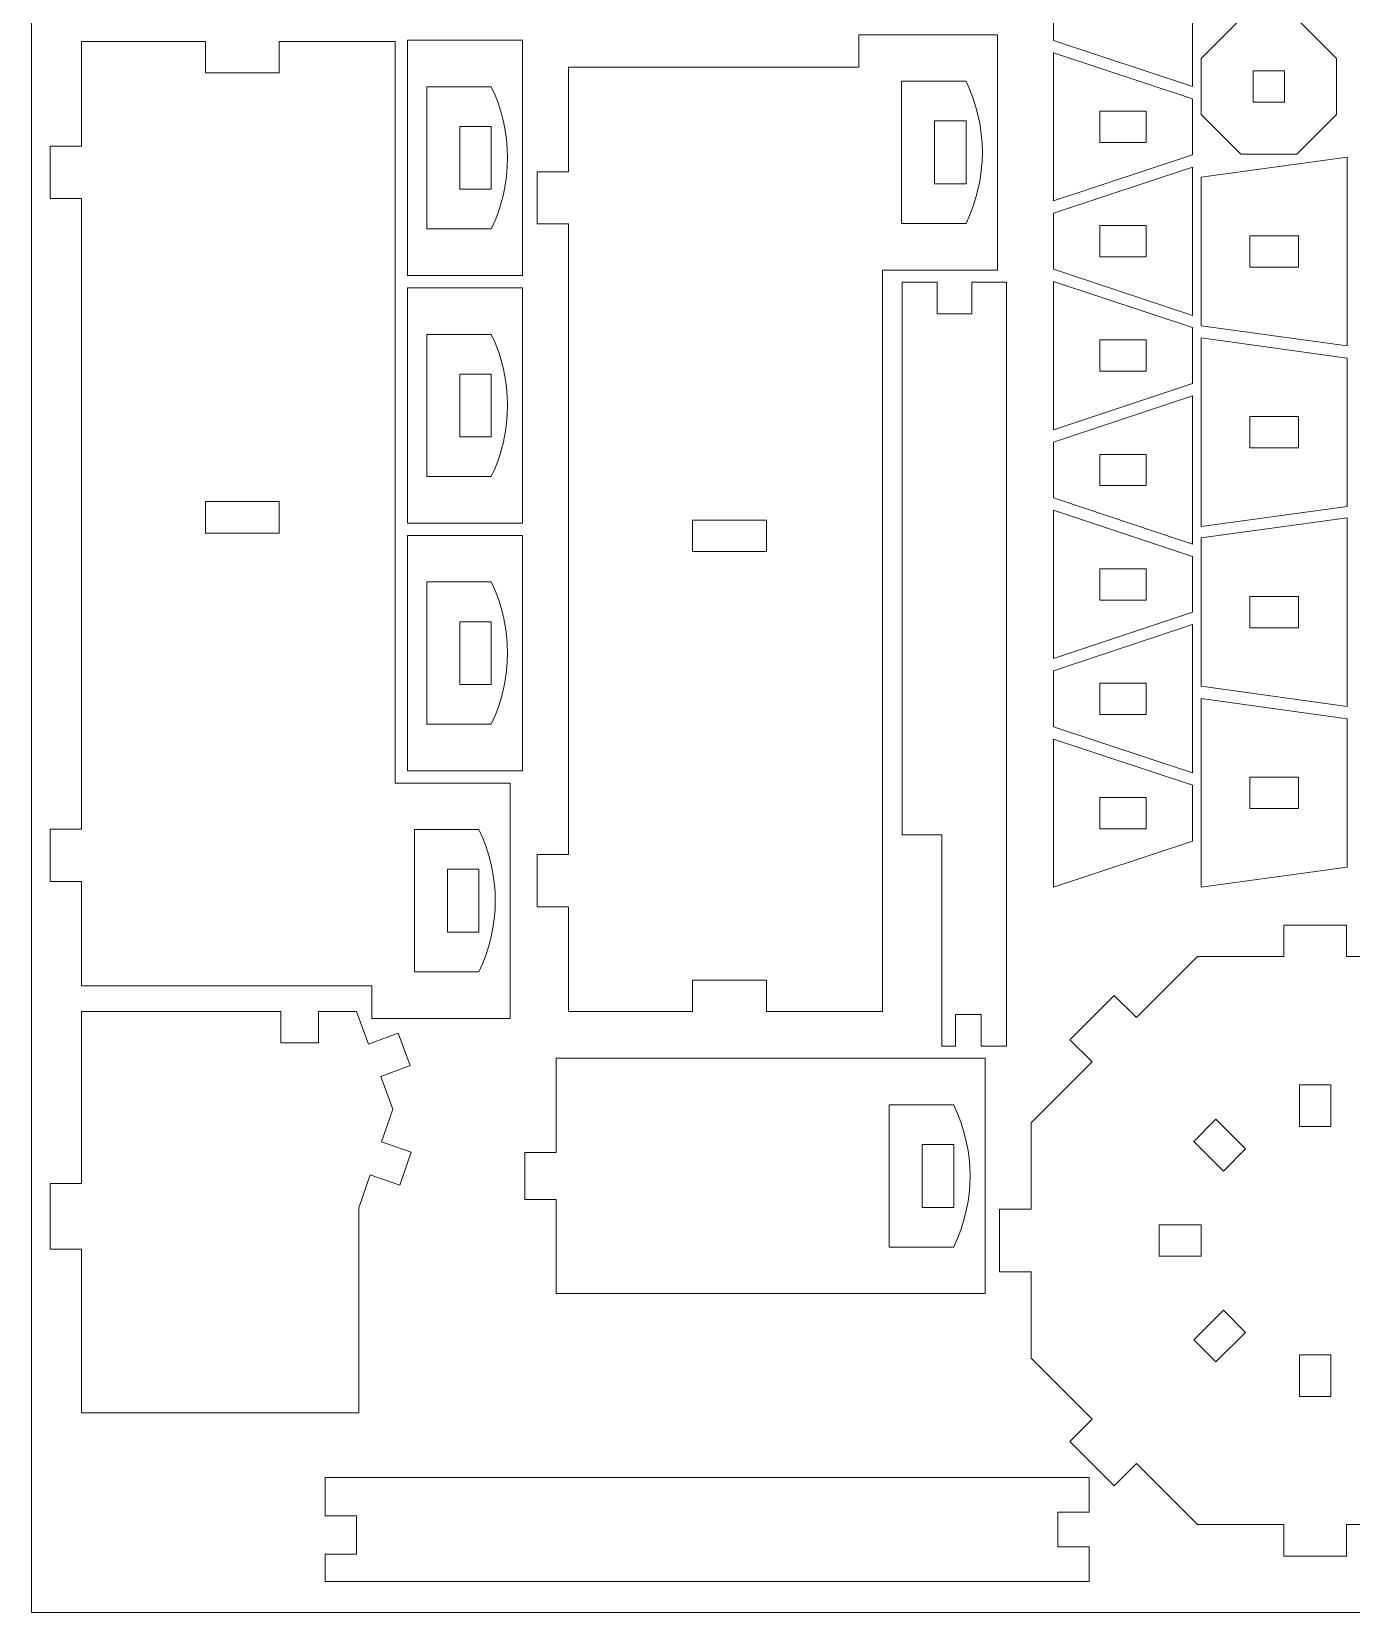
# Model space of a CAD drawing. Header units: millimetres. Extents: x -824 to 903, y -527 to 785.
# Drawn here: x -89.6 to 36.5, y 180.2 to 331.3 of the extents above; entities that cross this region are included whole.
import ezdxf

# ---------------------------------------------------------------- set-up
doc = ezdxf.new("R2010")
doc.units = ezdxf.units.MM
doc.header["$MEASUREMENT"] = 0
doc.layers.add('Camada 1', color=7, linetype='Continuous')

msp = doc.modelspace()

# ---------------------------------------------------------------- linework, layer by layer
at = {"layer": 'Camada 1', "color": 250, "lineweight": 9}
for points, knots in [([(136.6473, 180.2086), (136.6473, 180.2086), (136.6473, 451.8228), (136.6473, 451.8228), (136.6473, 451.8228), (136.6473, 451.8228), (-89.6457, 451.8228), (-89.6457, 451.8228), (-89.6457, 451.8228), (-89.6457, 451.8228), (-89.6457, 180.2086), (-89.6457, 180.2086), (-89.6457, 180.2086), (-89.6457, 180.2086), (136.6473, 180.2086), (136.6473, 180.2086)], [0, 0, 0, 0, 0.2, 0.2, 0.2, 0.2, 0.4, 0.4, 0.4, 0.4, 0.6, 0.6, 0.6, 0.6, 1, 1, 1, 1]), ([(8.001, 335.8367), (8.001, 335.8367), (21.3011, 340.2516), (21.3011, 340.2516), (21.3011, 340.2516), (21.3011, 340.2516), (21.3011, 326.0777), (21.3011, 326.0777), (21.3011, 326.0777), (21.3011, 326.0777), (8.0008, 330.4927), (8.0008, 330.4927), (8.0008, 330.4927), (8.0008, 330.4927), (8.001, 335.8367), (8.001, 335.8367)], [0, 0, 0, 0, 0.2, 0.2, 0.2, 0.2, 0.4, 0.4, 0.4, 0.4, 0.6, 0.6, 0.6, 0.6, 1, 1, 1, 1]), ([(35.0694, 323.398), (35.0694, 323.398), (31.2797, 319.6083), (31.2797, 319.6083), (31.2797, 319.6083), (31.2797, 319.6083), (25.9202, 319.6083), (25.9202, 319.6083), (25.9202, 319.6083), (25.9202, 319.6083), (22.1305, 323.398), (22.1305, 323.398), (22.1305, 323.398), (22.1305, 323.398), (22.1305, 328.7574), (22.1305, 328.7574), (22.1305, 328.7574), (22.1305, 328.7574), (25.9202, 332.5471), (25.9202, 332.5471), (25.9202, 332.5471), (25.9202, 332.5471), (31.2797, 332.5471), (31.2797, 332.5471), (31.2797, 332.5471), (31.2797, 332.5471), (35.0694, 328.7574), (35.0694, 328.7574), (35.0694, 328.7574), (35.0694, 328.7574), (35.0694, 323.398), (35.0694, 323.398)], [0, 0, 0, 0, 0.11111111, 0.11111111, 0.11111111, 0.11111111, 0.22222222, 0.22222222, 0.22222222, 0.22222222, 0.33333333, 0.33333333, 0.33333333, 0.33333333, 0.44444444, 0.44444444, 0.44444444, 0.44444444, 0.55555556, 0.55555556, 0.55555556, 0.55555556, 0.66666667, 0.66666667, 0.66666667, 0.66666667, 0.77777778, 0.77777778, 0.77777778, 0.77777778, 1, 1, 1, 1]), ([(-38.3298, 237.6534), (-38.3298, 237.6534), (-38.3297, 247.6517), (-38.3297, 247.6517), (-38.3297, 247.6517), (-38.3297, 247.6517), (-41.3293, 247.6517), (-41.3293, 247.6517), (-41.3293, 247.6517), (-41.3293, 247.6517), (-41.3292, 252.6509), (-41.3292, 252.6509), (-41.3292, 252.6509), (-41.3292, 252.6509), (-38.3297, 252.6509), (-38.3297, 252.6509), (-38.3297, 252.6509), (-38.3297, 252.6509), (-38.3297, 312.941), (-38.3297, 312.941), (-38.3297, 312.941), (-38.3297, 312.941), (-41.3293, 312.941), (-41.3293, 312.941), (-41.3293, 312.941), (-41.3293, 312.941), (-41.3292, 317.9402), (-41.3292, 317.9402), (-41.3292, 317.9402), (-41.3292, 317.9402), (-38.3298, 317.9402), (-38.3298, 317.9402), (-38.3298, 317.9402), (-38.3298, 317.9402), (-38.3297, 327.9384), (-38.3297, 327.9384), (-38.3297, 327.9384), (-38.3297, 327.9384), (-10.5804, 327.9385), (-10.5804, 327.9385), (-10.5804, 327.9385), (-10.5804, 327.9385), (-10.5804, 331.038), (-10.5804, 331.038), (-10.5804, 331.038), (-10.5804, 331.038), (2.6527, 331.038), (2.6527, 331.038), (2.6527, 331.038), (2.6527, 331.038), (2.6527, 308.5417), (2.6527, 308.5417), (2.6527, 308.5417), (2.6527, 308.5417), (-8.3346, 308.5417), (-8.3346, 308.5417), (-8.3346, 308.5417), (-8.3346, 308.5417), (-8.3346, 237.6534), (-8.3346, 237.6534), (-8.3346, 237.6534), (-8.3346, 237.6534), (-19.4251, 237.6534), (-19.4251, 237.6534), (-19.4251, 237.6534), (-19.4251, 237.6534), (-19.4251, 240.6534), (-19.4251, 240.6534), (-19.4251, 240.6534), (-19.4251, 240.6534), (-26.4839, 240.6534), (-26.4839, 240.6534), (-26.4839, 240.6534), (-26.4839, 240.6534), (-26.4839, 237.6534), (-26.4839, 237.6534), (-26.4839, 237.6534), (-26.4839, 237.6534), (-38.3298, 237.6534), (-38.3298, 237.6534)], [0, 0, 0, 0, 0.04761905, 0.04761905, 0.04761905, 0.04761905, 0.0952381, 0.0952381, 0.0952381, 0.0952381, 0.14285714, 0.14285714, 0.14285714, 0.14285714, 0.19047619, 0.19047619, 0.19047619, 0.19047619, 0.23809524, 0.23809524, 0.23809524, 0.23809524, 0.28571429, 0.28571429, 0.28571429, 0.28571429, 0.33333333, 0.33333333, 0.33333333, 0.33333333, 0.38095238, 0.38095238, 0.38095238, 0.38095238, 0.42857143, 0.42857143, 0.42857143, 0.42857143, 0.47619048, 0.47619048, 0.47619048, 0.47619048, 0.52380952, 0.52380952, 0.52380952, 0.52380952, 0.57142857, 0.57142857, 0.57142857, 0.57142857, 0.61904762, 0.61904762, 0.61904762, 0.61904762, 0.66666667, 0.66666667, 0.66666667, 0.66666667, 0.71428571, 0.71428571, 0.71428571, 0.71428571, 0.76190476, 0.76190476, 0.76190476, 0.76190476, 0.80952381, 0.80952381, 0.80952381, 0.80952381, 0.85714286, 0.85714286, 0.85714286, 0.85714286, 0.9047619, 0.9047619, 0.9047619, 0.9047619, 1, 1, 1, 1]), ([(-84.8817, 330.3848), (-84.8817, 330.3848), (-84.8816, 320.3864), (-84.8816, 320.3864), (-84.8816, 320.3864), (-84.8816, 320.3864), (-87.8812, 320.3864), (-87.8812, 320.3864), (-87.8812, 320.3864), (-87.8812, 320.3864), (-87.8811, 315.3873), (-87.8811, 315.3873), (-87.8811, 315.3873), (-87.8811, 315.3873), (-84.8816, 315.3873), (-84.8816, 315.3873), (-84.8816, 315.3873), (-84.8816, 315.3873), (-84.8816, 255.0971), (-84.8816, 255.0971), (-84.8816, 255.0971), (-84.8816, 255.0971), (-87.8812, 255.0971), (-87.8812, 255.0971), (-87.8812, 255.0971), (-87.8812, 255.0971), (-87.8811, 250.098), (-87.8811, 250.098), (-87.8811, 250.098), (-87.8811, 250.098), (-84.8817, 250.098), (-84.8817, 250.098), (-84.8817, 250.098), (-84.8817, 250.098), (-84.8816, 240.0997), (-84.8816, 240.0997), (-84.8816, 240.0997), (-84.8816, 240.0997), (-57.1323, 240.0996), (-57.1323, 240.0996), (-57.1323, 240.0996), (-57.1323, 240.0996), (-57.1323, 237.0002), (-57.1323, 237.0002), (-57.1323, 237.0002), (-57.1323, 237.0002), (-43.8992, 237.0002), (-43.8992, 237.0002), (-43.8992, 237.0002), (-43.8992, 237.0002), (-43.8992, 259.4964), (-43.8992, 259.4964), (-43.8992, 259.4964), (-43.8992, 259.4964), (-54.8865, 259.4964), (-54.8865, 259.4964), (-54.8865, 259.4964), (-54.8865, 259.4964), (-54.8865, 330.3848), (-54.8865, 330.3848), (-54.8865, 330.3848), (-54.8865, 330.3848), (-65.977, 330.3848), (-65.977, 330.3848), (-65.977, 330.3848), (-65.977, 330.3848), (-65.977, 327.3848), (-65.977, 327.3848), (-65.977, 327.3848), (-65.977, 327.3848), (-73.0358, 327.3848), (-73.0358, 327.3848), (-73.0358, 327.3848), (-73.0358, 327.3848), (-73.0358, 330.3848), (-73.0358, 330.3848), (-73.0358, 330.3848), (-73.0358, 330.3848), (-84.8817, 330.3848), (-84.8817, 330.3848)], [0, 0, 0, 0, 0.04761905, 0.04761905, 0.04761905, 0.04761905, 0.0952381, 0.0952381, 0.0952381, 0.0952381, 0.14285714, 0.14285714, 0.14285714, 0.14285714, 0.19047619, 0.19047619, 0.19047619, 0.19047619, 0.23809524, 0.23809524, 0.23809524, 0.23809524, 0.28571429, 0.28571429, 0.28571429, 0.28571429, 0.33333333, 0.33333333, 0.33333333, 0.33333333, 0.38095238, 0.38095238, 0.38095238, 0.38095238, 0.42857143, 0.42857143, 0.42857143, 0.42857143, 0.47619048, 0.47619048, 0.47619048, 0.47619048, 0.52380952, 0.52380952, 0.52380952, 0.52380952, 0.57142857, 0.57142857, 0.57142857, 0.57142857, 0.61904762, 0.61904762, 0.61904762, 0.61904762, 0.66666667, 0.66666667, 0.66666667, 0.66666667, 0.71428571, 0.71428571, 0.71428571, 0.71428571, 0.76190476, 0.76190476, 0.76190476, 0.76190476, 0.80952381, 0.80952381, 0.80952381, 0.80952381, 0.85714286, 0.85714286, 0.85714286, 0.85714286, 0.9047619, 0.9047619, 0.9047619, 0.9047619, 1, 1, 1, 1]), ([(-42.7228, 308.0182), (-42.7228, 308.0182), (-53.71, 308.0182), (-53.71, 308.0182), (-53.71, 308.0182), (-53.71, 308.0182), (-53.71, 330.5144), (-53.71, 330.5144), (-53.71, 330.5144), (-53.71, 330.5144), (-42.7228, 330.5144), (-42.7228, 330.5144), (-42.7228, 330.5144), (-42.7228, 330.5144), (-42.7228, 308.0182), (-42.7228, 308.0182)], [0, 0, 0, 0, 0.2, 0.2, 0.2, 0.2, 0.4, 0.4, 0.4, 0.4, 0.6, 0.6, 0.6, 0.6, 1, 1, 1, 1]), ([(21.3011, 324.9013), (21.3011, 324.9013), (8.001, 329.3162), (8.001, 329.3162), (8.001, 329.3162), (8.001, 329.3162), (8.001, 315.1423), (8.001, 315.1423), (8.001, 315.1423), (8.001, 315.1423), (21.3014, 319.5573), (21.3014, 319.5573), (21.3014, 319.5573), (21.3014, 319.5573), (21.3011, 324.9013), (21.3011, 324.9013)], [0, 0, 0, 0, 0.2, 0.2, 0.2, 0.2, 0.4, 0.4, 0.4, 0.4, 0.6, 0.6, 0.6, 0.6, 1, 1, 1, 1]), ([(30.0996, 324.578), (30.0996, 324.578), (27.1002, 324.578), (27.1002, 324.578), (27.1002, 324.578), (27.1002, 324.578), (27.1002, 327.5775), (27.1002, 327.5775), (27.1002, 327.5775), (27.1002, 327.5775), (30.0996, 327.5775), (30.0996, 327.5775), (30.0996, 327.5775), (30.0996, 327.5775), (30.0996, 324.578), (30.0996, 324.578)], [0, 0, 0, 0, 0.2, 0.2, 0.2, 0.2, 0.4, 0.4, 0.4, 0.4, 0.6, 0.6, 0.6, 0.6, 1, 1, 1, 1]), ([(16.8678, 320.7337), (16.8678, 320.7337), (12.4345, 320.7337), (12.4345, 320.7337), (12.4345, 320.7337), (12.4345, 320.7337), (12.4344, 323.7247), (12.4344, 323.7247), (12.4344, 323.7247), (12.4344, 323.7247), (16.8678, 323.7248), (16.8678, 323.7248), (16.8678, 323.7248), (16.8678, 323.7248), (16.8678, 320.7337), (16.8678, 320.7337)], [0, 0, 0, 0, 0.2, 0.2, 0.2, 0.2, 0.4, 0.4, 0.4, 0.4, 0.6, 0.6, 0.6, 0.6, 1, 1, 1, 1]), ([(-48.7217, 316.2668), (-48.7217, 316.2668), (-48.7217, 322.2658), (-48.7217, 322.2658), (-48.7217, 322.2658), (-48.7217, 322.2658), (-45.7223, 322.2658), (-45.7223, 322.2658), (-45.7223, 322.2658), (-45.7223, 322.2658), (-45.7223, 316.2668), (-45.7223, 316.2668), (-45.7223, 316.2668), (-45.7223, 316.2668), (-48.7217, 316.2668), (-48.7217, 316.2668)], [0, 0, 0, 0, 0.2, 0.2, 0.2, 0.2, 0.4, 0.4, 0.4, 0.4, 0.6, 0.6, 0.6, 0.6, 1, 1, 1, 1]), ([(-0.347, 316.7904), (-0.347, 316.7904), (-3.3464, 316.7904), (-3.3464, 316.7904), (-3.3464, 316.7904), (-3.3464, 316.7904), (-3.3464, 322.7894), (-3.3464, 322.7894), (-3.3464, 322.7894), (-3.3464, 322.7894), (-0.3469, 322.7893), (-0.3469, 322.7893), (-0.3469, 322.7893), (-0.3469, 322.7893), (-0.347, 316.7904), (-0.347, 316.7904)], [0, 0, 0, 0, 0.2, 0.2, 0.2, 0.2, 0.4, 0.4, 0.4, 0.4, 0.6, 0.6, 0.6, 0.6, 1, 1, 1, 1]), ([(36.0683, 301.2954), (36.0683, 301.2954), (22.1305, 303.2202), (22.1305, 303.2202), (22.1305, 303.2202), (22.1305, 303.2202), (22.1305, 317.4069), (22.1305, 317.4069), (22.1305, 317.4069), (22.1305, 317.4069), (36.0683, 319.3316), (36.0683, 319.3316), (36.0683, 319.3316), (36.0683, 319.3316), (36.0683, 301.2954), (36.0683, 301.2954)], [0, 0, 0, 0, 0.2, 0.2, 0.2, 0.2, 0.4, 0.4, 0.4, 0.4, 0.6, 0.6, 0.6, 0.6, 1, 1, 1, 1]), ([(8.001, 313.9658), (8.001, 313.9658), (21.3011, 318.3808), (21.3011, 318.3808), (21.3011, 318.3808), (21.3011, 318.3808), (21.3011, 304.2069), (21.3011, 304.2069), (21.3011, 304.2069), (21.3011, 304.2069), (8.0008, 308.6218), (8.0008, 308.6218), (8.0008, 308.6218), (8.0008, 308.6218), (8.001, 313.9658), (8.001, 313.9658)], [0, 0, 0, 0, 0.2, 0.2, 0.2, 0.2, 0.4, 0.4, 0.4, 0.4, 0.6, 0.6, 0.6, 0.6, 1, 1, 1, 1]), ([(12.4343, 309.7983), (12.4343, 309.7983), (16.8676, 309.7983), (16.8676, 309.7983), (16.8676, 309.7983), (16.8676, 309.7983), (16.8677, 312.7893), (16.8677, 312.7893), (16.8677, 312.7893), (16.8677, 312.7893), (12.4343, 312.7894), (12.4343, 312.7894), (12.4343, 312.7894), (12.4343, 312.7894), (12.4343, 309.7983), (12.4343, 309.7983)], [0, 0, 0, 0, 0.2, 0.2, 0.2, 0.2, 0.4, 0.4, 0.4, 0.4, 0.6, 0.6, 0.6, 0.6, 1, 1, 1, 1]), ([(26.7764, 308.8168), (26.7764, 308.8168), (31.4224, 308.8168), (31.4224, 308.8168), (31.4224, 308.8168), (31.4224, 308.8168), (31.4223, 311.8103), (31.4223, 311.8103), (31.4223, 311.8103), (31.4223, 311.8103), (26.7765, 311.8103), (26.7765, 311.8103), (26.7765, 311.8103), (26.7765, 311.8103), (26.7764, 308.8168), (26.7764, 308.8168)], [0, 0, 0, 0, 0.2, 0.2, 0.2, 0.2, 0.4, 0.4, 0.4, 0.4, 0.6, 0.6, 0.6, 0.6, 1, 1, 1, 1]), ([(-42.7228, 284.3456), (-42.7228, 284.3456), (-53.71, 284.3456), (-53.71, 284.3456), (-53.71, 284.3456), (-53.71, 284.3456), (-53.71, 306.8418), (-53.71, 306.8418), (-53.71, 306.8418), (-53.71, 306.8418), (-42.7228, 306.8418), (-42.7228, 306.8418), (-42.7228, 306.8418), (-42.7228, 306.8418), (-42.7228, 284.3456), (-42.7228, 284.3456)], [0, 0, 0, 0, 0.2, 0.2, 0.2, 0.2, 0.4, 0.4, 0.4, 0.4, 0.6, 0.6, 0.6, 0.6, 1, 1, 1, 1]), ([(-2.658, 254.5451), (-2.658, 254.5451), (-6.4362, 254.5451), (-6.4362, 254.5451), (-6.4362, 254.5451), (-6.4362, 254.5451), (-6.4366, 307.3653), (-6.4366, 307.3653), (-6.4366, 307.3653), (-6.4366, 307.3653), (-3.1155, 307.3653), (-3.1155, 307.3653), (-3.1155, 307.3653), (-3.1155, 307.3653), (-3.1155, 304.3657), (-3.1155, 304.3657), (-3.1155, 304.3657), (-3.1155, 304.3657), (0.2058, 304.3657), (0.2058, 304.3657), (0.2058, 304.3657), (0.2058, 304.3657), (0.2058, 307.3653), (0.2058, 307.3653), (0.2058, 307.3653), (0.2058, 307.3653), (3.5271, 307.3653), (3.5271, 307.3653), (3.5271, 307.3653), (3.5271, 307.3653), (3.5271, 234.3541), (3.5271, 234.3541), (3.5271, 234.3541), (3.5271, 234.3541), (1.0955, 234.3541), (1.0955, 234.3541), (1.0955, 234.3541), (1.0955, 234.3541), (1.0955, 237.3536), (1.0955, 237.3536), (1.0955, 237.3536), (1.0955, 237.3536), (-1.3364, 237.3536), (-1.3364, 237.3536), (-1.3364, 237.3536), (-1.3364, 237.3536), (-1.3364, 234.3541), (-1.3364, 234.3541), (-1.3364, 234.3541), (-1.3364, 234.3541), (-2.6585, 234.3541), (-2.6585, 234.3541), (-2.6585, 234.3541), (-2.6585, 234.3541), (-2.658, 254.5451), (-2.658, 254.5451)], [0, 0, 0, 0, 0.06666667, 0.06666667, 0.06666667, 0.06666667, 0.13333333, 0.13333333, 0.13333333, 0.13333333, 0.2, 0.2, 0.2, 0.2, 0.26666667, 0.26666667, 0.26666667, 0.26666667, 0.33333333, 0.33333333, 0.33333333, 0.33333333, 0.4, 0.4, 0.4, 0.4, 0.46666667, 0.46666667, 0.46666667, 0.46666667, 0.53333333, 0.53333333, 0.53333333, 0.53333333, 0.6, 0.6, 0.6, 0.6, 0.66666667, 0.66666667, 0.66666667, 0.66666667, 0.73333333, 0.73333333, 0.73333333, 0.73333333, 0.8, 0.8, 0.8, 0.8, 0.86666667, 0.86666667, 0.86666667, 0.86666667, 1, 1, 1, 1]), ([(21.3011, 303.0304), (21.3011, 303.0304), (8.001, 307.4454), (8.001, 307.4454), (8.001, 307.4454), (8.001, 307.4454), (8.001, 293.2715), (8.001, 293.2715), (8.001, 293.2715), (8.001, 293.2715), (21.3014, 297.6864), (21.3014, 297.6864), (21.3014, 297.6864), (21.3014, 297.6864), (21.3011, 303.0304), (21.3011, 303.0304)], [0, 0, 0, 0, 0.2, 0.2, 0.2, 0.2, 0.4, 0.4, 0.4, 0.4, 0.6, 0.6, 0.6, 0.6, 1, 1, 1, 1]), ([(16.8678, 298.8629), (16.8678, 298.8629), (12.4345, 298.8629), (12.4345, 298.8629), (12.4345, 298.8629), (12.4345, 298.8629), (12.4344, 301.8538), (12.4344, 301.8538), (12.4344, 301.8538), (12.4344, 301.8538), (16.8678, 301.854), (16.8678, 301.854), (16.8678, 301.854), (16.8678, 301.854), (16.8678, 298.8629), (16.8678, 298.8629)], [0, 0, 0, 0, 0.2, 0.2, 0.2, 0.2, 0.4, 0.4, 0.4, 0.4, 0.6, 0.6, 0.6, 0.6, 1, 1, 1, 1]), ([(22.1305, 302.0437), (22.1305, 302.0437), (36.0683, 300.1189), (36.0683, 300.1189), (36.0683, 300.1189), (36.0683, 300.1189), (36.0683, 285.9322), (36.0683, 285.9322), (36.0683, 285.9322), (36.0683, 285.9322), (22.1305, 284.0075), (22.1305, 284.0075), (22.1305, 284.0075), (22.1305, 284.0075), (22.1305, 302.0437), (22.1305, 302.0437)], [0, 0, 0, 0, 0.2, 0.2, 0.2, 0.2, 0.4, 0.4, 0.4, 0.4, 0.6, 0.6, 0.6, 0.6, 1, 1, 1, 1]), ([(-48.7217, 292.5942), (-48.7217, 292.5942), (-48.7217, 298.5933), (-48.7217, 298.5933), (-48.7217, 298.5933), (-48.7217, 298.5933), (-45.7223, 298.5933), (-45.7223, 298.5933), (-45.7223, 298.5933), (-45.7223, 298.5933), (-45.7223, 292.5942), (-45.7223, 292.5942), (-45.7223, 292.5942), (-45.7223, 292.5942), (-48.7217, 292.5942), (-48.7217, 292.5942)], [0, 0, 0, 0, 0.2, 0.2, 0.2, 0.2, 0.4, 0.4, 0.4, 0.4, 0.6, 0.6, 0.6, 0.6, 1, 1, 1, 1]), ([(8.001, 292.095), (8.001, 292.095), (21.3011, 296.51), (21.3011, 296.51), (21.3011, 296.51), (21.3011, 296.51), (21.3011, 282.3361), (21.3011, 282.3361), (21.3011, 282.3361), (21.3011, 282.3361), (8.0008, 286.751), (8.0008, 286.751), (8.0008, 286.751), (8.0008, 286.751), (8.001, 292.095), (8.001, 292.095)], [0, 0, 0, 0, 0.2, 0.2, 0.2, 0.2, 0.4, 0.4, 0.4, 0.4, 0.6, 0.6, 0.6, 0.6, 1, 1, 1, 1]), ([(31.4224, 294.5223), (31.4224, 294.5223), (26.7764, 294.5223), (26.7764, 294.5223), (26.7764, 294.5223), (26.7764, 294.5223), (26.7765, 291.5288), (26.7765, 291.5288), (26.7765, 291.5288), (26.7765, 291.5288), (31.4223, 291.5288), (31.4223, 291.5288), (31.4223, 291.5288), (31.4223, 291.5288), (31.4224, 294.5223), (31.4224, 294.5223)], [0, 0, 0, 0, 0.2, 0.2, 0.2, 0.2, 0.4, 0.4, 0.4, 0.4, 0.6, 0.6, 0.6, 0.6, 1, 1, 1, 1]), ([(12.4343, 287.9275), (12.4343, 287.9275), (16.8676, 287.9275), (16.8676, 287.9275), (16.8676, 287.9275), (16.8676, 287.9275), (16.8677, 290.9184), (16.8677, 290.9184), (16.8677, 290.9184), (16.8677, 290.9184), (12.4343, 290.9185), (12.4343, 290.9185), (12.4343, 290.9185), (12.4343, 290.9185), (12.4343, 287.9275), (12.4343, 287.9275)], [0, 0, 0, 0, 0.2, 0.2, 0.2, 0.2, 0.4, 0.4, 0.4, 0.4, 0.6, 0.6, 0.6, 0.6, 1, 1, 1, 1]), ([(-65.977, 283.3978), (-65.977, 283.3978), (-65.977, 286.3978), (-65.977, 286.3978), (-65.977, 286.3978), (-65.977, 286.3978), (-73.0358, 286.3978), (-73.0358, 286.3978), (-73.0358, 286.3978), (-73.0358, 286.3978), (-73.0358, 283.3978), (-73.0358, 283.3978), (-73.0358, 283.3978), (-73.0358, 283.3978), (-65.977, 283.3978), (-65.977, 283.3978)], [0, 0, 0, 0, 0.2, 0.2, 0.2, 0.2, 0.4, 0.4, 0.4, 0.4, 0.6, 0.6, 0.6, 0.6, 1, 1, 1, 1]), ([(-19.4251, 284.6403), (-19.4251, 284.6403), (-19.4251, 281.6403), (-19.4251, 281.6403), (-19.4251, 281.6403), (-19.4251, 281.6403), (-26.4839, 281.6403), (-26.4839, 281.6403), (-26.4839, 281.6403), (-26.4839, 281.6403), (-26.4839, 284.6403), (-26.4839, 284.6403), (-26.4839, 284.6403), (-26.4839, 284.6403), (-19.4251, 284.6403), (-19.4251, 284.6403)], [0, 0, 0, 0, 0.2, 0.2, 0.2, 0.2, 0.4, 0.4, 0.4, 0.4, 0.6, 0.6, 0.6, 0.6, 1, 1, 1, 1]), ([(21.3011, 281.1596), (21.3011, 281.1596), (8.001, 285.5745), (8.001, 285.5745), (8.001, 285.5745), (8.001, 285.5745), (8.001, 271.4007), (8.001, 271.4007), (8.001, 271.4007), (8.001, 271.4007), (21.3014, 275.8156), (21.3014, 275.8156), (21.3014, 275.8156), (21.3014, 275.8156), (21.3011, 281.1596), (21.3011, 281.1596)], [0, 0, 0, 0, 0.2, 0.2, 0.2, 0.2, 0.4, 0.4, 0.4, 0.4, 0.6, 0.6, 0.6, 0.6, 1, 1, 1, 1]), ([(36.0683, 266.8177), (36.0683, 266.8177), (22.1305, 268.7426), (22.1305, 268.7426), (22.1305, 268.7426), (22.1305, 268.7426), (22.1305, 282.9293), (22.1305, 282.9293), (22.1305, 282.9293), (22.1305, 282.9293), (36.0683, 284.854), (36.0683, 284.854), (36.0683, 284.854), (36.0683, 284.854), (36.0683, 266.8177), (36.0683, 266.8177)], [0, 0, 0, 0, 0.2, 0.2, 0.2, 0.2, 0.4, 0.4, 0.4, 0.4, 0.6, 0.6, 0.6, 0.6, 1, 1, 1, 1]), ([(-42.7228, 260.6729), (-42.7228, 260.6729), (-53.71, 260.6729), (-53.71, 260.6729), (-53.71, 260.6729), (-53.71, 260.6729), (-53.71, 283.1691), (-53.71, 283.1691), (-53.71, 283.1691), (-53.71, 283.1691), (-42.7228, 283.1691), (-42.7228, 283.1691), (-42.7228, 283.1691), (-42.7228, 283.1691), (-42.7228, 260.6729), (-42.7228, 260.6729)], [0, 0, 0, 0, 0.2, 0.2, 0.2, 0.2, 0.4, 0.4, 0.4, 0.4, 0.6, 0.6, 0.6, 0.6, 1, 1, 1, 1]), ([(16.8678, 276.9921), (16.8678, 276.9921), (12.4345, 276.9921), (12.4345, 276.9921), (12.4345, 276.9921), (12.4345, 276.9921), (12.4344, 279.983), (12.4344, 279.983), (12.4344, 279.983), (12.4344, 279.983), (16.8678, 279.9831), (16.8678, 279.9831), (16.8678, 279.9831), (16.8678, 279.9831), (16.8678, 276.9921), (16.8678, 276.9921)], [0, 0, 0, 0, 0.2, 0.2, 0.2, 0.2, 0.4, 0.4, 0.4, 0.4, 0.6, 0.6, 0.6, 0.6, 1, 1, 1, 1]), ([(26.7764, 274.3391), (26.7764, 274.3391), (31.4224, 274.3391), (31.4224, 274.3391), (31.4224, 274.3391), (31.4224, 274.3391), (31.4223, 277.3327), (31.4223, 277.3327), (31.4223, 277.3327), (31.4223, 277.3327), (26.7765, 277.3327), (26.7765, 277.3327), (26.7765, 277.3327), (26.7765, 277.3327), (26.7764, 274.3391), (26.7764, 274.3391)], [0, 0, 0, 0, 0.2, 0.2, 0.2, 0.2, 0.4, 0.4, 0.4, 0.4, 0.6, 0.6, 0.6, 0.6, 1, 1, 1, 1]), ([(-48.7217, 268.9215), (-48.7217, 268.9215), (-48.7217, 274.9206), (-48.7217, 274.9206), (-48.7217, 274.9206), (-48.7217, 274.9206), (-45.7223, 274.9206), (-45.7223, 274.9206), (-45.7223, 274.9206), (-45.7223, 274.9206), (-45.7223, 268.9215), (-45.7223, 268.9215), (-45.7223, 268.9215), (-45.7223, 268.9215), (-48.7217, 268.9215), (-48.7217, 268.9215)], [0, 0, 0, 0, 0.2, 0.2, 0.2, 0.2, 0.4, 0.4, 0.4, 0.4, 0.6, 0.6, 0.6, 0.6, 1, 1, 1, 1]), ([(8.001, 270.2242), (8.001, 270.2242), (21.3011, 274.6391), (21.3011, 274.6391), (21.3011, 274.6391), (21.3011, 274.6391), (21.3011, 260.4653), (21.3011, 260.4653), (21.3011, 260.4653), (21.3011, 260.4653), (8.0008, 264.8802), (8.0008, 264.8802), (8.0008, 264.8802), (8.0008, 264.8802), (8.001, 270.2242), (8.001, 270.2242)], [0, 0, 0, 0, 0.2, 0.2, 0.2, 0.2, 0.4, 0.4, 0.4, 0.4, 0.6, 0.6, 0.6, 0.6, 1, 1, 1, 1]), ([(12.4343, 266.0567), (12.4343, 266.0567), (16.8676, 266.0567), (16.8676, 266.0567), (16.8676, 266.0567), (16.8676, 266.0567), (16.8677, 269.0476), (16.8677, 269.0476), (16.8677, 269.0476), (16.8677, 269.0476), (12.4343, 269.0477), (12.4343, 269.0477), (12.4343, 269.0477), (12.4343, 269.0477), (12.4343, 266.0567), (12.4343, 266.0567)], [0, 0, 0, 0, 0.2, 0.2, 0.2, 0.2, 0.4, 0.4, 0.4, 0.4, 0.6, 0.6, 0.6, 0.6, 1, 1, 1, 1]), ([(22.1305, 267.5661), (22.1305, 267.5661), (36.0683, 265.6413), (36.0683, 265.6413), (36.0683, 265.6413), (36.0683, 265.6413), (36.0683, 251.4546), (36.0683, 251.4546), (36.0683, 251.4546), (36.0683, 251.4546), (22.1305, 249.5298), (22.1305, 249.5298), (22.1305, 249.5298), (22.1305, 249.5298), (22.1305, 267.5661), (22.1305, 267.5661)], [0, 0, 0, 0, 0.2, 0.2, 0.2, 0.2, 0.4, 0.4, 0.4, 0.4, 0.6, 0.6, 0.6, 0.6, 1, 1, 1, 1]), ([(21.3011, 259.2888), (21.3011, 259.2888), (8.001, 263.7037), (8.001, 263.7037), (8.001, 263.7037), (8.001, 263.7037), (8.001, 249.5298), (8.001, 249.5298), (8.001, 249.5298), (8.001, 249.5298), (21.3014, 253.9448), (21.3014, 253.9448), (21.3014, 253.9448), (21.3014, 253.9448), (21.3011, 259.2888), (21.3011, 259.2888)], [0, 0, 0, 0, 0.2, 0.2, 0.2, 0.2, 0.4, 0.4, 0.4, 0.4, 0.6, 0.6, 0.6, 0.6, 1, 1, 1, 1]), ([(31.4224, 260.0447), (31.4224, 260.0447), (26.7764, 260.0447), (26.7764, 260.0447), (26.7764, 260.0447), (26.7764, 260.0447), (26.7765, 257.0511), (26.7765, 257.0511), (26.7765, 257.0511), (26.7765, 257.0511), (31.4223, 257.0511), (31.4223, 257.0511), (31.4223, 257.0511), (31.4223, 257.0511), (31.4224, 260.0447), (31.4224, 260.0447)], [0, 0, 0, 0, 0.2, 0.2, 0.2, 0.2, 0.4, 0.4, 0.4, 0.4, 0.6, 0.6, 0.6, 0.6, 1, 1, 1, 1]), ([(16.8678, 255.1213), (16.8678, 255.1213), (12.4345, 255.1213), (12.4345, 255.1213), (12.4345, 255.1213), (12.4345, 255.1213), (12.4344, 258.1122), (12.4344, 258.1122), (12.4344, 258.1122), (12.4344, 258.1122), (16.8678, 258.1123), (16.8678, 258.1123), (16.8678, 258.1123), (16.8678, 258.1123), (16.8678, 255.1213), (16.8678, 255.1213)], [0, 0, 0, 0, 0.2, 0.2, 0.2, 0.2, 0.4, 0.4, 0.4, 0.4, 0.6, 0.6, 0.6, 0.6, 1, 1, 1, 1]), ([(-46.8989, 251.2477), (-46.8989, 251.2477), (-49.8983, 251.2477), (-49.8983, 251.2477), (-49.8983, 251.2477), (-49.8983, 251.2477), (-49.8983, 245.2488), (-49.8983, 245.2488), (-49.8983, 245.2488), (-49.8983, 245.2488), (-46.8988, 245.2489), (-46.8988, 245.2489), (-46.8988, 245.2489), (-46.8988, 245.2489), (-46.8989, 251.2477), (-46.8989, 251.2477)], [0, 0, 0, 0, 0.2, 0.2, 0.2, 0.2, 0.4, 0.4, 0.4, 0.4, 0.6, 0.6, 0.6, 0.6, 1, 1, 1, 1]), ([(5.8691, 226.9987), (5.8691, 226.9987), (5.8691, 218.7501), (5.8691, 218.7501), (5.8691, 218.7501), (5.8691, 218.7501), (2.8696, 218.7501), (2.8696, 218.7501), (2.8696, 218.7501), (2.8696, 218.7501), (2.8696, 212.751), (2.8696, 212.751), (2.8696, 212.751), (2.8696, 212.751), (5.8691, 212.751), (5.8691, 212.751), (5.8691, 212.751), (5.8691, 212.751), (5.8691, 204.5023), (5.8691, 204.5023), (5.8691, 204.5023), (5.8691, 204.5023), (11.7018, 198.6697), (11.7018, 198.6697), (11.7018, 198.6697), (11.7018, 198.6697), (9.5808, 196.5487), (9.5808, 196.5487), (9.5808, 196.5487), (9.5808, 196.5487), (13.8228, 192.3068), (13.8228, 192.3068), (13.8228, 192.3068), (13.8228, 192.3068), (15.9437, 194.4277), (15.9437, 194.4277), (15.9437, 194.4277), (15.9437, 194.4277), (21.7764, 188.5951), (21.7764, 188.5951), (21.7764, 188.5951), (21.7764, 188.5951), (30.025, 188.5951), (30.025, 188.5951), (30.025, 188.5951), (30.025, 188.5951), (30.025, 185.5956), (30.025, 185.5956), (30.025, 185.5956), (30.025, 185.5956), (36.0241, 185.5956), (36.0241, 185.5956), (36.0241, 185.5956), (36.0241, 185.5956), (36.0241, 188.5951), (36.0241, 188.5951), (36.0241, 188.5951), (36.0241, 188.5951), (44.2727, 188.5951), (44.2727, 188.5951), (44.2727, 188.5951), (44.2727, 188.5951), (50.1054, 194.4277), (50.1054, 194.4277), (50.1054, 194.4277), (50.1054, 194.4277), (52.2263, 192.3068), (52.2263, 192.3068), (52.2263, 192.3068), (52.2263, 192.3068), (56.4683, 196.5487), (56.4683, 196.5487), (56.4683, 196.5487), (56.4683, 196.5487), (54.3473, 198.6697), (54.3473, 198.6697), (54.3473, 198.6697), (54.3473, 198.6697), (60.1801, 204.5023), (60.1801, 204.5023), (60.1801, 204.5023), (60.1801, 204.5023), (60.1801, 212.751), (60.1801, 212.751), (60.1801, 212.751), (60.1801, 212.751), (63.1795, 212.751), (63.1795, 212.751), (63.1795, 212.751), (63.1795, 212.751), (63.1795, 218.7501), (63.1795, 218.7501), (63.1795, 218.7501), (63.1795, 218.7501), (60.1801, 218.7501), (60.1801, 218.7501), (60.1801, 218.7501), (60.1801, 218.7501), (60.1801, 226.9987), (60.1801, 226.9987), (60.1801, 226.9987), (60.1801, 226.9987), (54.3473, 232.8314), (54.3473, 232.8314), (54.3473, 232.8314), (54.3473, 232.8314), (56.4683, 234.9523), (56.4683, 234.9523), (56.4683, 234.9523), (56.4683, 234.9523), (52.2263, 239.1943), (52.2263, 239.1943), (52.2263, 239.1943), (52.2263, 239.1943), (50.1054, 237.0734), (50.1054, 237.0734), (50.1054, 237.0734), (50.1054, 237.0734), (44.2727, 242.906), (44.2727, 242.906), (44.2727, 242.906), (44.2727, 242.906), (36.0241, 242.906), (36.0241, 242.906), (36.0241, 242.906), (36.0241, 242.906), (36.0241, 245.9055), (36.0241, 245.9055), (36.0241, 245.9055), (36.0241, 245.9055), (30.025, 245.9055), (30.025, 245.9055), (30.025, 245.9055), (30.025, 245.9055), (30.025, 242.906), (30.025, 242.906), (30.025, 242.906), (30.025, 242.906), (21.7764, 242.906), (21.7764, 242.906), (21.7764, 242.906), (21.7764, 242.906), (15.9437, 237.0734), (15.9437, 237.0734), (15.9437, 237.0734), (15.9437, 237.0734), (13.8228, 239.1943), (13.8228, 239.1943), (13.8228, 239.1943), (13.8228, 239.1943), (9.5808, 234.9523), (9.5808, 234.9523), (9.5808, 234.9523), (9.5808, 234.9523), (11.7018, 232.8314), (11.7018, 232.8314), (11.7018, 232.8314), (11.7018, 232.8314), (5.8691, 226.9987), (5.8691, 226.9987)], [0, 0, 0, 0, 0.02439024, 0.02439024, 0.02439024, 0.02439024, 0.04878049, 0.04878049, 0.04878049, 0.04878049, 0.07317073, 0.07317073, 0.07317073, 0.07317073, 0.09756098, 0.09756098, 0.09756098, 0.09756098, 0.12195122, 0.12195122, 0.12195122, 0.12195122, 0.14634146, 0.14634146, 0.14634146, 0.14634146, 0.17073171, 0.17073171, 0.17073171, 0.17073171, 0.19512195, 0.19512195, 0.19512195, 0.19512195, 0.2195122, 0.2195122, 0.2195122, 0.2195122, 0.24390244, 0.24390244, 0.24390244, 0.24390244, 0.26829268, 0.26829268, 0.26829268, 0.26829268, 0.29268293, 0.29268293, 0.29268293, 0.29268293, 0.31707317, 0.31707317, 0.31707317, 0.31707317, 0.34146341, 0.34146341, 0.34146341, 0.34146341, 0.36585366, 0.36585366, 0.36585366, 0.36585366, 0.3902439, 0.3902439, 0.3902439, 0.3902439, 0.41463415, 0.41463415, 0.41463415, 0.41463415, 0.43902439, 0.43902439, 0.43902439, 0.43902439, 0.46341463, 0.46341463, 0.46341463, 0.46341463, 0.48780488, 0.48780488, 0.48780488, 0.48780488, 0.51219512, 0.51219512, 0.51219512, 0.51219512, 0.53658537, 0.53658537, 0.53658537, 0.53658537, 0.56097561, 0.56097561, 0.56097561, 0.56097561, 0.58536585, 0.58536585, 0.58536585, 0.58536585, 0.6097561, 0.6097561, 0.6097561, 0.6097561, 0.63414634, 0.63414634, 0.63414634, 0.63414634, 0.65853659, 0.65853659, 0.65853659, 0.65853659, 0.68292683, 0.68292683, 0.68292683, 0.68292683, 0.70731707, 0.70731707, 0.70731707, 0.70731707, 0.73170732, 0.73170732, 0.73170732, 0.73170732, 0.75609756, 0.75609756, 0.75609756, 0.75609756, 0.7804878, 0.7804878, 0.7804878, 0.7804878, 0.80487805, 0.80487805, 0.80487805, 0.80487805, 0.82926829, 0.82926829, 0.82926829, 0.82926829, 0.85365854, 0.85365854, 0.85365854, 0.85365854, 0.87804878, 0.87804878, 0.87804878, 0.87804878, 0.90243902, 0.90243902, 0.90243902, 0.90243902, 0.92682927, 0.92682927, 0.92682927, 0.92682927, 0.95121951, 0.95121951, 0.95121951, 0.95121951, 1, 1, 1, 1]), ([(-56.2737, 231.4306), (-56.2737, 231.4306), (-53.4638, 232.4801), (-53.4638, 232.4801), (-53.4638, 232.4801), (-53.4638, 232.4801), (-54.6258, 235.5915), (-54.6258, 235.5915), (-54.6258, 235.5915), (-54.6258, 235.5915), (-57.4358, 234.542), (-57.4358, 234.542), (-57.4358, 234.542), (-57.4358, 234.542), (-58.5978, 237.6534), (-58.5978, 237.6534), (-58.5978, 237.6534), (-58.5978, 237.6534), (-62.2179, 237.6534), (-62.2179, 237.6534), (-62.2179, 237.6534), (-62.2179, 237.6534), (-62.2179, 234.6538), (-62.2179, 234.6538), (-62.2179, 234.6538), (-62.2179, 234.6538), (-65.8435, 234.6538), (-65.8435, 234.6538), (-65.8435, 234.6538), (-65.8435, 234.6538), (-65.8435, 237.6534), (-65.8435, 237.6534), (-65.8435, 237.6534), (-65.8435, 237.6534), (-84.8817, 237.6534), (-84.8817, 237.6534), (-84.8817, 237.6534), (-84.8817, 237.6534), (-84.8817, 221.2214), (-84.8817, 221.2214), (-84.8817, 221.2214), (-84.8817, 221.2214), (-87.8812, 221.2214), (-87.8812, 221.2214), (-87.8812, 221.2214), (-87.8812, 221.2214), (-87.8812, 214.9223), (-87.8812, 214.9223), (-87.8812, 214.9223), (-87.8812, 214.9223), (-84.8817, 214.9223), (-84.8817, 214.9223), (-84.8817, 214.9223), (-84.8817, 214.9223), (-84.8817, 199.3007), (-84.8817, 199.3007), (-84.8817, 199.3007), (-84.8817, 199.3007), (-58.3598, 199.3007), (-58.3598, 199.3007), (-58.3598, 199.3007), (-58.3598, 199.3007), (-58.3598, 218.8997), (-58.3598, 218.8997), (-58.3598, 218.8997), (-58.3598, 218.8997), (-57.2771, 222.0395), (-57.2771, 222.0395), (-57.2771, 222.0395), (-57.2771, 222.0395), (-54.4415, 221.0617), (-54.4415, 221.0617), (-54.4415, 221.0617), (-54.4415, 221.0617), (-53.3586, 224.2016), (-53.3586, 224.2016), (-53.3586, 224.2016), (-53.3586, 224.2016), (-56.1944, 225.1794), (-56.1944, 225.1794), (-56.1944, 225.1794), (-56.1944, 225.1794), (-55.1117, 228.3193), (-55.1117, 228.3193), (-55.1117, 228.3193), (-55.1117, 228.3193), (-56.2737, 231.4306), (-56.2737, 231.4306)], [0, 0, 0, 0, 0.04347826, 0.04347826, 0.04347826, 0.04347826, 0.08695652, 0.08695652, 0.08695652, 0.08695652, 0.13043478, 0.13043478, 0.13043478, 0.13043478, 0.17391304, 0.17391304, 0.17391304, 0.17391304, 0.2173913, 0.2173913, 0.2173913, 0.2173913, 0.26086957, 0.26086957, 0.26086957, 0.26086957, 0.30434783, 0.30434783, 0.30434783, 0.30434783, 0.34782609, 0.34782609, 0.34782609, 0.34782609, 0.39130435, 0.39130435, 0.39130435, 0.39130435, 0.43478261, 0.43478261, 0.43478261, 0.43478261, 0.47826087, 0.47826087, 0.47826087, 0.47826087, 0.52173913, 0.52173913, 0.52173913, 0.52173913, 0.56521739, 0.56521739, 0.56521739, 0.56521739, 0.60869565, 0.60869565, 0.60869565, 0.60869565, 0.65217391, 0.65217391, 0.65217391, 0.65217391, 0.69565217, 0.69565217, 0.69565217, 0.69565217, 0.73913043, 0.73913043, 0.73913043, 0.73913043, 0.7826087, 0.7826087, 0.7826087, 0.7826087, 0.82608696, 0.82608696, 0.82608696, 0.82608696, 0.86956522, 0.86956522, 0.86956522, 0.86956522, 0.91304348, 0.91304348, 0.91304348, 0.91304348, 1, 1, 1, 1]), ([(-39.5063, 210.6813), (-39.5063, 210.6813), (-39.5062, 219.6797), (-39.5062, 219.6797), (-39.5062, 219.6797), (-39.5062, 219.6797), (-42.5057, 219.6797), (-42.5057, 219.6797), (-42.5057, 219.6797), (-42.5057, 219.6797), (-42.5057, 224.179), (-42.5057, 224.179), (-42.5057, 224.179), (-42.5057, 224.179), (-39.5062, 224.179), (-39.5062, 224.179), (-39.5062, 224.179), (-39.5062, 224.179), (-39.5062, 233.1776), (-39.5062, 233.1776), (-39.5062, 233.1776), (-39.5062, 233.1776), (1.4762, 233.1775), (1.4762, 233.1775), (1.4762, 233.1775), (1.4762, 233.1775), (1.4762, 210.6813), (1.4762, 210.6813), (1.4762, 210.6813), (1.4762, 210.6813), (-39.5063, 210.6813), (-39.5063, 210.6813)], [0, 0, 0, 0, 0.11111111, 0.11111111, 0.11111111, 0.11111111, 0.22222222, 0.22222222, 0.22222222, 0.22222222, 0.33333333, 0.33333333, 0.33333333, 0.33333333, 0.44444444, 0.44444444, 0.44444444, 0.44444444, 0.55555556, 0.55555556, 0.55555556, 0.55555556, 0.66666667, 0.66666667, 0.66666667, 0.66666667, 0.77777778, 0.77777778, 0.77777778, 0.77777778, 1, 1, 1, 1]), ([(31.5248, 230.657), (31.5248, 230.657), (34.5243, 230.657), (34.5243, 230.657), (34.5243, 230.657), (34.5243, 230.657), (34.5243, 226.6577), (34.5243, 226.6577), (34.5243, 226.6577), (34.5243, 226.6577), (31.5248, 226.6577), (31.5248, 226.6577), (31.5248, 226.6577), (31.5248, 226.6577), (31.5248, 230.657), (31.5248, 230.657)], [0, 0, 0, 0, 0.2, 0.2, 0.2, 0.2, 0.4, 0.4, 0.4, 0.4, 0.6, 0.6, 0.6, 0.6, 1, 1, 1, 1]), ([(21.4236, 225.2306), (21.4236, 225.2306), (23.5445, 227.3515), (23.5445, 227.3515), (23.5445, 227.3515), (23.5445, 227.3515), (26.3724, 224.5236), (26.3724, 224.5236), (26.3724, 224.5236), (26.3724, 224.5236), (24.2515, 222.4026), (24.2515, 222.4026), (24.2515, 222.4026), (24.2515, 222.4026), (21.4236, 225.2306), (21.4236, 225.2306)], [0, 0, 0, 0, 0.2, 0.2, 0.2, 0.2, 0.4, 0.4, 0.4, 0.4, 0.6, 0.6, 0.6, 0.6, 1, 1, 1, 1]), ([(-4.5229, 218.9298), (-4.5229, 218.9298), (-1.5233, 218.93), (-1.5233, 218.93), (-1.5233, 218.93), (-1.5233, 218.93), (-1.5232, 224.9289), (-1.5232, 224.9289), (-1.5232, 224.9289), (-1.5232, 224.9289), (-4.5229, 224.9289), (-4.5229, 224.9289), (-4.5229, 224.9289), (-4.5229, 224.9289), (-4.5229, 218.9298), (-4.5229, 218.9298)], [0, 0, 0, 0, 0.2, 0.2, 0.2, 0.2, 0.4, 0.4, 0.4, 0.4, 0.6, 0.6, 0.6, 0.6, 1, 1, 1, 1]), ([(22.1174, 214.2508), (22.1174, 214.2508), (18.118, 214.2508), (18.118, 214.2508), (18.118, 214.2508), (18.118, 214.2508), (18.118, 217.2503), (18.118, 217.2503), (18.118, 217.2503), (18.118, 217.2503), (22.1174, 217.2503), (22.1174, 217.2503), (22.1174, 217.2503), (22.1174, 217.2503), (22.1174, 214.2508), (22.1174, 214.2508)], [0, 0, 0, 0, 0.2, 0.2, 0.2, 0.2, 0.4, 0.4, 0.4, 0.4, 0.6, 0.6, 0.6, 0.6, 1, 1, 1, 1]), ([(26.3724, 206.9775), (26.3724, 206.9775), (23.5445, 204.1495), (23.5445, 204.1495), (23.5445, 204.1495), (23.5445, 204.1495), (21.4236, 206.2706), (21.4236, 206.2706), (21.4236, 206.2706), (21.4236, 206.2706), (24.2515, 209.0984), (24.2515, 209.0984), (24.2515, 209.0984), (24.2515, 209.0984), (26.3724, 206.9775), (26.3724, 206.9775)], [0, 0, 0, 0, 0.2, 0.2, 0.2, 0.2, 0.4, 0.4, 0.4, 0.4, 0.6, 0.6, 0.6, 0.6, 1, 1, 1, 1]), ([(34.5243, 204.8434), (34.5243, 204.8434), (34.5243, 200.844), (34.5243, 200.844), (34.5243, 200.844), (34.5243, 200.844), (31.5248, 200.844), (31.5248, 200.844), (31.5248, 200.844), (31.5248, 200.844), (31.5248, 204.8434), (31.5248, 204.8434), (31.5248, 204.8434), (31.5248, 204.8434), (34.5243, 204.8434), (34.5243, 204.8434)], [0, 0, 0, 0, 0.2, 0.2, 0.2, 0.2, 0.4, 0.4, 0.4, 0.4, 0.6, 0.6, 0.6, 0.6, 1, 1, 1, 1]), ([(8.4238, 186.4706), (8.4238, 186.4706), (11.4234, 186.4706), (11.4234, 186.4706), (11.4234, 186.4706), (11.4234, 186.4706), (11.4234, 183.1493), (11.4234, 183.1493), (11.4234, 183.1493), (11.4234, 183.1493), (-61.5878, 183.1493), (-61.5878, 183.1493), (-61.5878, 183.1493), (-61.5878, 183.1493), (-61.5878, 185.781), (-61.5878, 185.781), (-61.5878, 185.781), (-61.5878, 185.781), (-58.5883, 185.781), (-58.5883, 185.781), (-58.5883, 185.781), (-58.5883, 185.781), (-58.5883, 189.447), (-58.5883, 189.447), (-58.5883, 189.447), (-58.5883, 189.447), (-61.5878, 189.447), (-61.5878, 189.447), (-61.5878, 189.447), (-61.5878, 189.447), (-61.5878, 193.1131), (-61.5878, 193.1131), (-61.5878, 193.1131), (-61.5878, 193.1131), (11.4234, 193.1131), (11.4234, 193.1131), (11.4234, 193.1131), (11.4234, 193.1131), (11.4234, 189.7918), (11.4234, 189.7918), (11.4234, 189.7918), (11.4234, 189.7918), (8.4238, 189.7918), (8.4238, 189.7918), (8.4238, 189.7918), (8.4238, 189.7918), (8.4238, 186.4706), (8.4238, 186.4706)], [0, 0, 0, 0, 0.07692308, 0.07692308, 0.07692308, 0.07692308, 0.15384615, 0.15384615, 0.15384615, 0.15384615, 0.23076923, 0.23076923, 0.23076923, 0.23076923, 0.30769231, 0.30769231, 0.30769231, 0.30769231, 0.38461538, 0.38461538, 0.38461538, 0.38461538, 0.46153846, 0.46153846, 0.46153846, 0.46153846, 0.53846154, 0.53846154, 0.53846154, 0.53846154, 0.61538462, 0.61538462, 0.61538462, 0.61538462, 0.69230769, 0.69230769, 0.69230769, 0.69230769, 0.76923077, 0.76923077, 0.76923077, 0.76923077, 0.84615385, 0.84615385, 0.84615385, 0.84615385, 1, 1, 1, 1])]:
    msp.add_open_spline(points, degree=3, knots=knots, dxfattribs=at)
at = {"layer": 'Camada 1', "color": 5, "lineweight": 9}
for points in [[(-0.3469, 312.9925), (-0.3469, 312.9925), (-6.5116, 312.9925), (-6.5116, 312.9925), (-6.5116, 312.9925), (-6.5116, 312.9925), (-6.5116, 326.5874), (-6.5116, 326.5874), (-6.5116, 326.5874), (-6.5116, 326.5874), (-0.3469, 326.5874), (-0.3469, 326.5874), (-0.3469, 326.5874), (1.7365, 322.2953), (1.7365, 317.2847), (-0.3469, 312.9925)], [(-45.7223, 326.0637), (-45.7223, 326.0637), (-51.887, 326.0637), (-51.887, 326.0637), (-51.887, 326.0637), (-51.887, 326.0637), (-51.887, 312.4689), (-51.887, 312.4689), (-51.887, 312.4689), (-51.887, 312.4689), (-45.7223, 312.4689), (-45.7223, 312.4689), (-45.7223, 312.4689), (-43.6389, 316.761), (-43.6389, 321.7716), (-45.7223, 326.0637)], [(-45.7223, 302.3911), (-45.7223, 302.3911), (-51.887, 302.3911), (-51.887, 302.3911), (-51.887, 302.3911), (-51.887, 302.3911), (-51.887, 288.7963), (-51.887, 288.7963), (-51.887, 288.7963), (-51.887, 288.7963), (-45.7223, 288.7963), (-45.7223, 288.7963), (-45.7223, 288.7963), (-43.6389, 293.0884), (-43.6389, 298.099), (-45.7223, 302.3911)], [(-45.7223, 278.7184), (-45.7223, 278.7184), (-51.887, 278.7184), (-51.887, 278.7184), (-51.887, 278.7184), (-51.887, 278.7184), (-51.887, 265.1236), (-51.887, 265.1236), (-51.887, 265.1236), (-51.887, 265.1236), (-45.7223, 265.1236), (-45.7223, 265.1236), (-45.7223, 265.1236), (-43.6389, 269.4157), (-43.6389, 274.4263), (-45.7223, 278.7184)], [(-46.8988, 255.0456), (-46.8988, 255.0456), (-53.0635, 255.0456), (-53.0635, 255.0456), (-53.0635, 255.0456), (-53.0635, 255.0456), (-53.0635, 241.4508), (-53.0635, 241.4508), (-53.0635, 241.4508), (-53.0635, 241.4508), (-46.8988, 241.4508), (-46.8988, 241.4508), (-46.8988, 241.4508), (-44.8153, 245.7429), (-44.8153, 250.7535), (-46.8988, 255.0456)], [(-1.5233, 228.7268), (-1.5233, 228.7268), (-7.688, 228.7268), (-7.688, 228.7268), (-7.688, 228.7268), (-7.688, 228.7268), (-7.688, 215.132), (-7.688, 215.132), (-7.688, 215.132), (-7.688, 215.132), (-1.5233, 215.132), (-1.5233, 215.132), (-1.5233, 215.132), (0.5601, 219.4241), (0.5601, 224.4347), (-1.5233, 228.7268)]]:
    msp.add_open_spline(points, degree=3, knots=[0, 0, 0, 0, 0.2, 0.2, 0.2, 0.2, 0.4, 0.4, 0.4, 0.4, 0.6, 0.6, 0.6, 0.6, 1, 1, 1, 1], dxfattribs=at)

doc.saveas('drawing.dxf')
